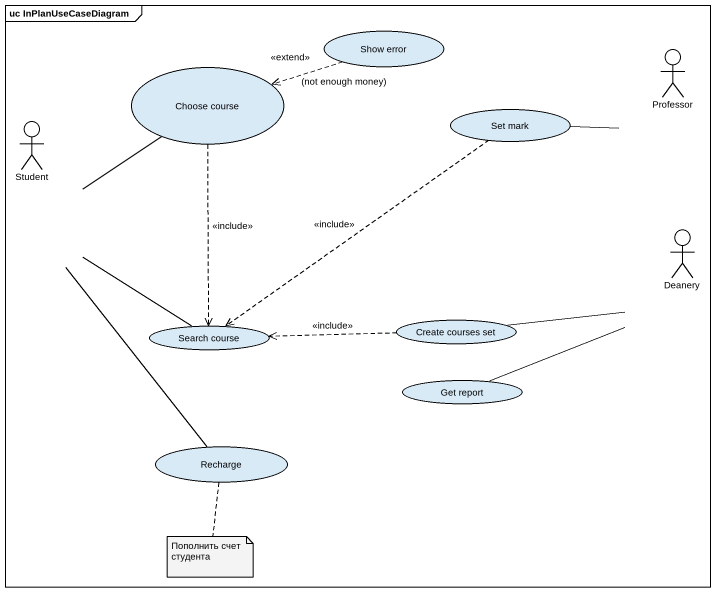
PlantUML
@startuml
mainframe uc InPlanUseCaseDiagram
usecase "Show error" as Show_error
actor Professor
usecase "Choose course" as Choose_course
actor Student
usecase "Set mark" as Set_mark
actor Deanery
usecase "Search course" as Search_course
usecase "Create courses set" as Create_courses_set
usecase "Get report" as Get_report
usecase Recharge
Show_error .left.> Choose_course : <<extend>>\n(not enough money)
Choose_course -- Student
Choose_course ..> Search_course : <<include>>
Student -- Recharge
Set_mark -right- Professor
Set_mark ..> Search_course : <<include>>
Search_course -up- Student
Create_courses_set -right- Deanery
Create_courses_set .left.> Search_course : <<include>>
Get_report -right- Deanery
note bottom of Recharge : Пополнить счет студента
@enduml
